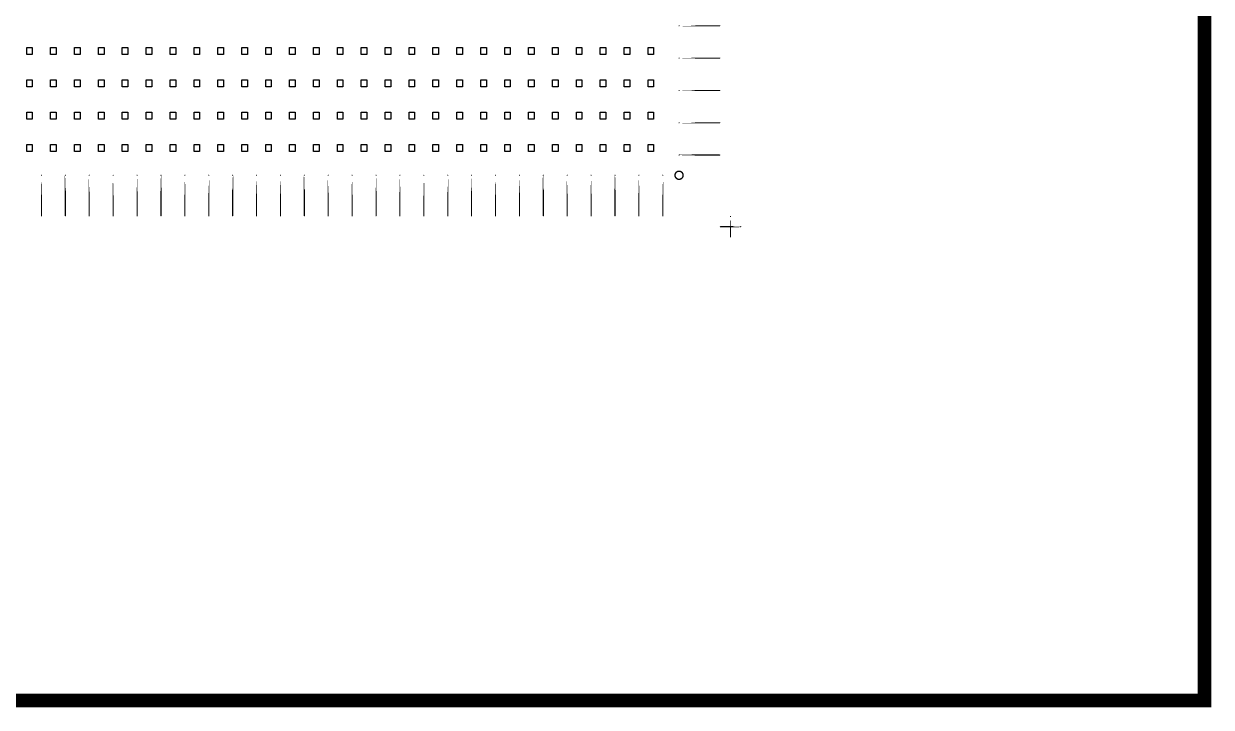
# Model space of a CAD drawing. Extents: x 11 to 212, y 11 to 212.
# Drawn here: x 124 to 211.7, y 10.7 to 61.2 of the extents above; entities that cross this region are included whole.
import ezdxf

# ---------------------------------------------------------------- set-up
doc = ezdxf.new("R2010")
doc.units = 0
doc.layers.get('0').update_dxf_attribs({"linetype": 'continuous'})
doc.layers.add('Mark', color=7, linetype='continuous')

# ---------------------------------------------------------------- blocks, each defined once
blk = doc.blocks.new('cutlineendpoint')
at = {"const_width": 0.04}
blk.add_lwpolyline([(-0.02, 0, 1), (0.02, 0, 1)], format="xyb", close=True, dxfattribs=at)

msp = doc.modelspace()

# ---------------------------------------------------------------- linework, layer by layer
at = {"layer": 'Mark'}
for points, const_width in [([(11.2, 211.2), (211.2, 211.2), (211.2, 11.2), (11.2, 11.2)], 1), ([(172.4, 61.047), (175.4, 61.047)], 0.08), ([(172.4, 58.659), (175.4, 58.659)], 0.08), ([(172.4, 56.271), (175.4, 56.271)], 0.08), ([(172.4, 53.882), (175.4, 53.882)], 0.08), ([(172.4, 51.494), (175.4, 51.494)], 0.08), ([(125.318, 50), (125.318, 47)], 0.08), ([(127.082, 50), (127.082, 47)], 0.08), ([(128.847, 50), (128.847, 47)], 0.08), ([(130.612, 50), (130.612, 47)], 0.08), ([(132.376, 50), (132.376, 47)], 0.08), ([(134.141, 50), (134.141, 47)], 0.08), ([(135.906, 50), (135.906, 47)], 0.08), ([(137.671, 50), (137.671, 47)], 0.08), ([(139.435, 50), (139.435, 47)], 0.08), ([(141.2, 50), (141.2, 47)], 0.08), ([(142.965, 50), (142.965, 47)], 0.08), ([(144.729, 50), (144.729, 47)], 0.08), ([(146.494, 50), (146.494, 47)], 0.08), ([(148.259, 50), (148.259, 47)], 0.08), ([(150.024, 50), (150.024, 47)], 0.08), ([(151.788, 50), (151.788, 47)], 0.08), ([(153.553, 50), (153.553, 47)], 0.08), ([(155.318, 50), (155.318, 47)], 0.08), ([(157.082, 50), (157.082, 47)], 0.08), ([(158.847, 50), (158.847, 47)], 0.08), ([(160.612, 50), (160.612, 47)], 0.08), ([(162.376, 50), (162.376, 47)], 0.08), ([(164.141, 50), (164.141, 47)], 0.08), ([(165.906, 50), (165.906, 47)], 0.08), ([(167.671, 50), (167.671, 47)], 0.08), ([(169.435, 50), (169.435, 47)], 0.08), ([(171.2, 50), (171.2, 47)], 0.08), ([(176.2, 46.95), (176.2, 45.45)], 0.08), ([(176.95, 46.2), (175.45, 46.2)], 0.08)]:
    msp.add_lwpolyline(points, close=True, dxfattribs=dict(at, const_width=const_width))
for points in [[(124.641, 58.912), (124.229, 58.912), (124.229, 59.441), (124.641, 59.441)], [(126.406, 58.912), (125.994, 58.912), (125.994, 59.441), (126.406, 59.441)], [(128.171, 58.912), (127.759, 58.912), (127.759, 59.441), (128.171, 59.441)], [(129.935, 58.912), (129.524, 58.912), (129.524, 59.441), (129.935, 59.441)], [(131.7, 58.912), (131.288, 58.912), (131.288, 59.441), (131.7, 59.441)], [(133.465, 58.912), (133.053, 58.912), (133.053, 59.441), (133.465, 59.441)], [(135.229, 58.912), (134.818, 58.912), (134.818, 59.441), (135.229, 59.441)], [(136.994, 58.912), (136.582, 58.912), (136.582, 59.441), (136.994, 59.441)], [(138.759, 58.912), (138.347, 58.912), (138.347, 59.441), (138.759, 59.441)], [(140.524, 58.912), (140.112, 58.912), (140.112, 59.441), (140.524, 59.441)], [(142.288, 58.912), (141.876, 58.912), (141.876, 59.441), (142.288, 59.441)], [(144.053, 58.912), (143.641, 58.912), (143.641, 59.441), (144.053, 59.441)], [(145.818, 58.912), (145.406, 58.912), (145.406, 59.441), (145.818, 59.441)], [(147.582, 58.912), (147.171, 58.912), (147.171, 59.441), (147.582, 59.441)], [(149.347, 58.912), (148.935, 58.912), (148.935, 59.441), (149.347, 59.441)], [(151.112, 58.912), (150.7, 58.912), (150.7, 59.441), (151.112, 59.441)], [(152.876, 58.912), (152.465, 58.912), (152.465, 59.441), (152.876, 59.441)], [(154.641, 58.912), (154.229, 58.912), (154.229, 59.441), (154.641, 59.441)], [(156.406, 58.912), (155.994, 58.912), (155.994, 59.441), (156.406, 59.441)], [(158.171, 58.912), (157.759, 58.912), (157.759, 59.441), (158.171, 59.441)], [(159.935, 58.912), (159.524, 58.912), (159.524, 59.441), (159.935, 59.441)], [(161.7, 58.912), (161.288, 58.912), (161.288, 59.441), (161.7, 59.441)], [(163.465, 58.912), (163.053, 58.912), (163.053, 59.441), (163.465, 59.441)], [(165.229, 58.912), (164.818, 58.912), (164.818, 59.441), (165.229, 59.441)], [(166.994, 58.912), (166.582, 58.912), (166.582, 59.441), (166.994, 59.441)], [(168.759, 58.912), (168.347, 58.912), (168.347, 59.441), (168.759, 59.441)], [(170.524, 58.912), (170.112, 58.912), (170.112, 59.441), (170.524, 59.441)], [(124.641, 56.524), (124.229, 56.524), (124.229, 57.053), (124.641, 57.053)], [(126.406, 56.524), (125.994, 56.524), (125.994, 57.053), (126.406, 57.053)], [(128.171, 56.524), (127.759, 56.524), (127.759, 57.053), (128.171, 57.053)], [(129.935, 56.524), (129.524, 56.524), (129.524, 57.053), (129.935, 57.053)], [(131.7, 56.524), (131.288, 56.524), (131.288, 57.053), (131.7, 57.053)], [(133.465, 56.524), (133.053, 56.524), (133.053, 57.053), (133.465, 57.053)], [(135.229, 56.524), (134.818, 56.524), (134.818, 57.053), (135.229, 57.053)], [(136.994, 56.524), (136.582, 56.524), (136.582, 57.053), (136.994, 57.053)], [(138.759, 56.524), (138.347, 56.524), (138.347, 57.053), (138.759, 57.053)], [(140.524, 56.524), (140.112, 56.524), (140.112, 57.053), (140.524, 57.053)], [(142.288, 56.524), (141.876, 56.524), (141.876, 57.053), (142.288, 57.053)], [(144.053, 56.524), (143.641, 56.524), (143.641, 57.053), (144.053, 57.053)], [(145.818, 56.524), (145.406, 56.524), (145.406, 57.053), (145.818, 57.053)], [(147.582, 56.524), (147.171, 56.524), (147.171, 57.053), (147.582, 57.053)], [(149.347, 56.524), (148.935, 56.524), (148.935, 57.053), (149.347, 57.053)], [(151.112, 56.524), (150.7, 56.524), (150.7, 57.053), (151.112, 57.053)], [(152.876, 56.524), (152.465, 56.524), (152.465, 57.053), (152.876, 57.053)], [(154.641, 56.524), (154.229, 56.524), (154.229, 57.053), (154.641, 57.053)], [(156.406, 56.524), (155.994, 56.524), (155.994, 57.053), (156.406, 57.053)], [(158.171, 56.524), (157.759, 56.524), (157.759, 57.053), (158.171, 57.053)], [(159.935, 56.524), (159.524, 56.524), (159.524, 57.053), (159.935, 57.053)], [(161.7, 56.524), (161.288, 56.524), (161.288, 57.053), (161.7, 57.053)], [(163.465, 56.524), (163.053, 56.524), (163.053, 57.053), (163.465, 57.053)], [(165.229, 56.524), (164.818, 56.524), (164.818, 57.053), (165.229, 57.053)], [(166.994, 56.524), (166.582, 56.524), (166.582, 57.053), (166.994, 57.053)], [(168.759, 56.524), (168.347, 56.524), (168.347, 57.053), (168.759, 57.053)], [(170.524, 56.524), (170.112, 56.524), (170.112, 57.053), (170.524, 57.053)], [(124.641, 54.135), (124.229, 54.135), (124.229, 54.665), (124.641, 54.665)], [(126.406, 54.135), (125.994, 54.135), (125.994, 54.665), (126.406, 54.665)], [(128.171, 54.135), (127.759, 54.135), (127.759, 54.665), (128.171, 54.665)], [(129.935, 54.135), (129.524, 54.135), (129.524, 54.665), (129.935, 54.665)], [(131.7, 54.135), (131.288, 54.135), (131.288, 54.665), (131.7, 54.665)], [(133.465, 54.135), (133.053, 54.135), (133.053, 54.665), (133.465, 54.665)], [(135.229, 54.135), (134.818, 54.135), (134.818, 54.665), (135.229, 54.665)], [(136.994, 54.135), (136.582, 54.135), (136.582, 54.665), (136.994, 54.665)], [(138.759, 54.135), (138.347, 54.135), (138.347, 54.665), (138.759, 54.665)], [(140.524, 54.135), (140.112, 54.135), (140.112, 54.665), (140.524, 54.665)], [(142.288, 54.135), (141.876, 54.135), (141.876, 54.665), (142.288, 54.665)], [(144.053, 54.135), (143.641, 54.135), (143.641, 54.665), (144.053, 54.665)], [(145.818, 54.135), (145.406, 54.135), (145.406, 54.665), (145.818, 54.665)], [(147.582, 54.135), (147.171, 54.135), (147.171, 54.665), (147.582, 54.665)], [(149.347, 54.135), (148.935, 54.135), (148.935, 54.665), (149.347, 54.665)], [(151.112, 54.135), (150.7, 54.135), (150.7, 54.665), (151.112, 54.665)], [(152.876, 54.135), (152.465, 54.135), (152.465, 54.665), (152.876, 54.665)], [(154.641, 54.135), (154.229, 54.135), (154.229, 54.665), (154.641, 54.665)], [(156.406, 54.135), (155.994, 54.135), (155.994, 54.665), (156.406, 54.665)], [(158.171, 54.135), (157.759, 54.135), (157.759, 54.665), (158.171, 54.665)], [(159.935, 54.135), (159.524, 54.135), (159.524, 54.665), (159.935, 54.665)], [(161.7, 54.135), (161.288, 54.135), (161.288, 54.665), (161.7, 54.665)], [(163.465, 54.135), (163.053, 54.135), (163.053, 54.665), (163.465, 54.665)], [(165.229, 54.135), (164.818, 54.135), (164.818, 54.665), (165.229, 54.665)], [(166.994, 54.135), (166.582, 54.135), (166.582, 54.665), (166.994, 54.665)], [(168.759, 54.135), (168.347, 54.135), (168.347, 54.665), (168.759, 54.665)], [(170.524, 54.135), (170.112, 54.135), (170.112, 54.665), (170.524, 54.665)], [(124.641, 51.747), (124.229, 51.747), (124.229, 52.276), (124.641, 52.276)], [(126.406, 51.747), (125.994, 51.747), (125.994, 52.276), (126.406, 52.276)], [(128.171, 51.747), (127.759, 51.747), (127.759, 52.276), (128.171, 52.276)], [(129.935, 51.747), (129.524, 51.747), (129.524, 52.276), (129.935, 52.276)], [(131.7, 51.747), (131.288, 51.747), (131.288, 52.276), (131.7, 52.276)], [(133.465, 51.747), (133.053, 51.747), (133.053, 52.276), (133.465, 52.276)], [(135.229, 51.747), (134.818, 51.747), (134.818, 52.276), (135.229, 52.276)], [(136.994, 51.747), (136.582, 51.747), (136.582, 52.276), (136.994, 52.276)], [(138.759, 51.747), (138.347, 51.747), (138.347, 52.276), (138.759, 52.276)], [(140.524, 51.747), (140.112, 51.747), (140.112, 52.276), (140.524, 52.276)], [(142.288, 51.747), (141.876, 51.747), (141.876, 52.276), (142.288, 52.276)], [(144.053, 51.747), (143.641, 51.747), (143.641, 52.276), (144.053, 52.276)], [(145.818, 51.747), (145.406, 51.747), (145.406, 52.276), (145.818, 52.276)], [(147.582, 51.747), (147.171, 51.747), (147.171, 52.276), (147.582, 52.276)], [(149.347, 51.747), (148.935, 51.747), (148.935, 52.276), (149.347, 52.276)], [(151.112, 51.747), (150.7, 51.747), (150.7, 52.276), (151.112, 52.276)], [(152.876, 51.747), (152.465, 51.747), (152.465, 52.276), (152.876, 52.276)], [(154.641, 51.747), (154.229, 51.747), (154.229, 52.276), (154.641, 52.276)], [(156.406, 51.747), (155.994, 51.747), (155.994, 52.276), (156.406, 52.276)], [(158.171, 51.747), (157.759, 51.747), (157.759, 52.276), (158.171, 52.276)], [(159.935, 51.747), (159.524, 51.747), (159.524, 52.276), (159.935, 52.276)], [(161.7, 51.747), (161.288, 51.747), (161.288, 52.276), (161.7, 52.276)], [(163.465, 51.747), (163.053, 51.747), (163.053, 52.276), (163.465, 52.276)], [(165.229, 51.747), (164.818, 51.747), (164.818, 52.276), (165.229, 52.276)], [(166.994, 51.747), (166.582, 51.747), (166.582, 52.276), (166.994, 52.276)], [(168.759, 51.747), (168.347, 51.747), (168.347, 52.276), (168.759, 52.276)], [(170.524, 51.747), (170.112, 51.747), (170.112, 52.276), (170.524, 52.276)]]:
    msp.add_lwpolyline(points, close=True, dxfattribs=at)
at = {"layer": 'Mark', "const_width": 0.1}
msp.add_lwpolyline([(172.1, 50, 1), (172.7, 50, 1)], format="xyb", close=True, dxfattribs=at)

# ---------------------------------------------------------------- block references
at = {"layer": 'Mark'}
for p in [(172.4, 61.047), (175.4, 61.047), (172.4, 58.659), (175.4, 58.659), (172.4, 56.271), (175.4, 56.271), (172.4, 53.882), (175.4, 53.882), (172.4, 51.494), (175.4, 51.494), (125.318, 50), (127.082, 50), (128.847, 50), (130.612, 50), (132.376, 50), (134.141, 50), (135.906, 50), (137.671, 50), (139.435, 50), (141.2, 50), (142.965, 50), (144.729, 50), (146.494, 50), (148.259, 50), (150.024, 50), (151.788, 50), (153.553, 50), (155.318, 50), (157.082, 50), (158.847, 50), (160.612, 50), (162.376, 50), (164.141, 50), (165.906, 50), (167.671, 50), (169.435, 50), (171.2, 50), (125.318, 47), (127.082, 47), (128.847, 47), (130.612, 47), (132.376, 47), (134.141, 47), (135.906, 47), (137.671, 47), (139.435, 47), (141.2, 47), (142.965, 47), (144.729, 47), (146.494, 47), (148.259, 47), (150.024, 47), (151.788, 47), (153.553, 47), (155.318, 47), (157.082, 47), (158.847, 47), (160.612, 47), (162.376, 47), (164.141, 47), (165.906, 47), (167.671, 47), (169.435, 47), (171.2, 47), (176.2, 46.95), (175.45, 46.2), (176.95, 46.2), (176.2, 45.45)]:
    msp.add_blockref('cutlineendpoint', p, dxfattribs=at)

doc.saveas('drawing.dxf')
